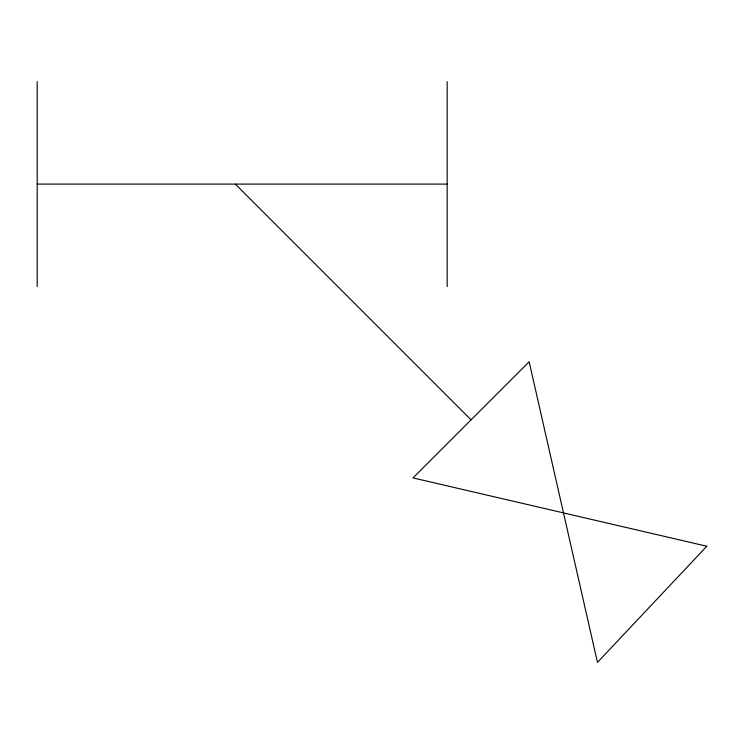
<?xml version="1.0" encoding="UTF-8"?>
<svg xmlns="http://www.w3.org/2000/svg" width="744" height="744" viewBox="0 0 744 744"><rect width="100%" height="100%" fill="white"/><g stroke="black" fill="none" stroke-linecap="round" stroke-linejoin="round"><path stroke-width="1.12" d="M37.2 184.103L447.163 184.103M235.346 184.103L471.073 419.83M447.163 81.608L447.163 286.589M37.2 81.608L37.2 286.589M706.8 546.236L597.469 662.393L529.151 361.751L412.994 477.908L706.8 546.236"/></g></svg>
